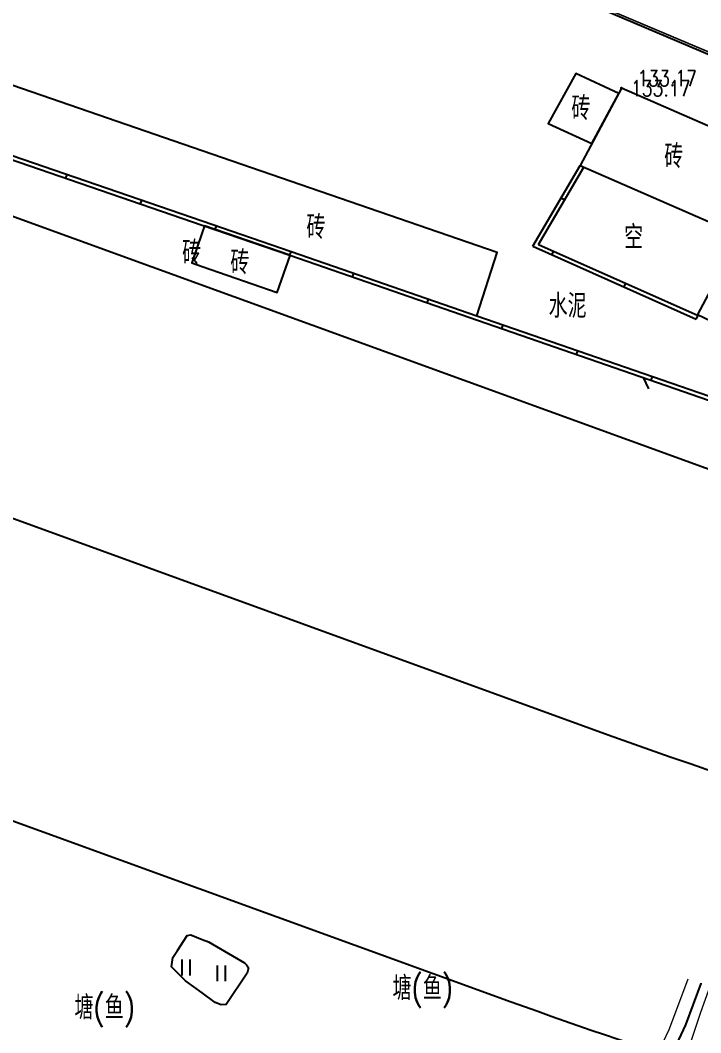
# Model space of a CAD drawing. Extents: x 529262 to 576451, y 2694391 to 2717535.
# Drawn here: x 566853.5 to 566896.6, y 2709920.3 to 2709984.5 of the extents above; entities that cross this region are included whole.
import ezdxf
from ezdxf.enums import TextEntityAlignment as Align
from ezdxf.xclip import XClip

# ---------------------------------------------------------------- set-up
doc = ezdxf.new("R2010")
doc.units = 0
doc.header["$XCLIPFRAME"] = 0
for name, color, linetype in [('a红线图', 1, 'Continuous'), ('DMTZ', 8, 'Continuous'), ('GCD', 8, 'Continuous'), ('JMD', 8, 'Continuous'), ('PP-COM', 7, 'Continuous'), ('RD-中线', 40, 'Continuous'), ('RD-红线', 7, 'Continuous'), ('ZBTZ', 8, 'Continuous'), ('ZJ', 7, 'Continuous'), ('污水管径标注_W10-', 202, 'Continuous')]:
    doc.layers.add(name, color=color, linetype=linetype)
doc.layers.add('SXSS', color=5, linetype='Continuous', lineweight=0)
doc.styles.add('HZ', font='rs.shx', dxfattribs={"width": 0.8, "bigfont": 'hztxt.shx'})
doc.linetypes.add('10421', pattern='A,2,[150,AAA.SHX,S=0.5,R=0,X=0,Y=0.5],1e-11', length=2)

# ---------------------------------------------------------------- blocks, each defined once
blk = doc.blocks.new('A$C19FD0107')
at = {"layer": 'RD-中线', "color": 8, "linetype": 'Continuous', "flags": 128}
for points in [[(-4915.644, 15741.627), (-4680.014, 15724.535, -0.06919), (-4464.529, 15678.478), (-4107.284, 15548.587, 0.074087), (-4020.642, 15530.949), (-3764.952, 15517.406)], [(-4490.734, 14139.438, 0), (-4490.29, 14139.417)], [(-3818.251, 14086.168, 0), (-3817.74, 14086.169)]]:
    blk.add_lwpolyline(points, format="xyb", dxfattribs=at)
at = {"layer": 'RD-红线', "color": 8, "linetype": 'Continuous', "flags": 128}
for points in [[(-4584.201, 15730.063, -0.039951), (-4458.379, 15695.394), (-4101.133, 15565.504, 0.074087), (-4019.69, 15548.924), (-3378.211, 15514.945)], [(-4526.249, 15679.447, -0.018669), (-4470.68, 15661.561), (-4113.435, 15531.671, 0.022546), (-4086.083, 15523.1, 0.022546)]]:
    blk.add_lwpolyline(points, format="xyb", dxfattribs=at)
blk = doc.blocks.new('gc121')
at = {"color": 8}
for p, q in [((-0.5, -1), (-0.5, 1)), ((0.5, -1), (0.5, 1))]:
    blk.add_line(p, q, dxfattribs=at)
blk = doc.blocks.new('GC200')
at = {"linetype": 'Continuous', "const_width": 0.2, "flags": 128}
blk.add_lwpolyline([(-0.1, 0, 1), (0.1, 0, 1)], format="xyb", close=True, dxfattribs=at)

msp = doc.modelspace()

# ---------------------------------------------------------------- linework, layer by layer
at = {"layer": 'a红线图', "color": 8, "linetype": 'Continuous', "lineweight": 0, "const_width": 0.1, "elevation": 1, "flags": 128}
msp.add_lwpolyline([(566696.597, 2710071.626), (566725.76, 2710055.912), (566732.088, 2710053.298), (566751.244, 2710045.851), (566769.178, 2710038.018), (566805.651, 2710021.905), (566842.329, 2710005.646), (566879.093, 2709990.054), (566915.838, 2709974.529), (566934.446, 2709965.319), (566949.35, 2709960.864), (566992.946, 2709958.837), (567025.375, 2709957.24)], dxfattribs=at)
msp.add_lwpolyline([(566696.597, 2710071.626), (566725.76, 2710055.912), (566732.088, 2710053.298), (566751.244, 2710045.851), (566769.178, 2710038.018), (566805.651, 2710021.905), (566842.329, 2710005.646), (566879.093, 2709990.054), (566915.838, 2709974.529), (566934.446, 2709965.319), (566949.35, 2709960.864), (566992.946, 2709958.837), (567025.375, 2709957.24)], dxfattribs=at)
at = {"layer": 'DMTZ', "linetype": '10421'}
for points in [[(566863.939, 2709923.595), (566863.055, 2709924.49), (566863.134, 2709925.081), (566863.428, 2709925.52), (566864.034, 2709926.469), (566864.272, 2709926.517), (566864.998, 2709926.218)], [(566863.939, 2709923.595), (566863.055, 2709924.49), (566863.134, 2709925.081), (566863.428, 2709925.52), (566864.034, 2709926.469), (566864.272, 2709926.517), (566864.998, 2709926.218)], [(566863.939, 2709923.595), (566863.055, 2709924.49), (566863.134, 2709925.081), (566863.428, 2709925.52), (566864.034, 2709926.469), (566864.272, 2709926.517), (566864.998, 2709926.218)], [(566863.939, 2709923.595), (566863.055, 2709924.49), (566863.134, 2709925.081), (566863.428, 2709925.52), (566864.034, 2709926.469), (566864.272, 2709926.517), (566864.998, 2709926.218)], [(566864.998, 2709926.218), (566865.387, 2709926.058), (566867.662, 2709924.727), (566867.806, 2709924.607), (566867.924, 2709924.418), (566867.84, 2709924.078), (566866.513, 2709922.095), (566866.189, 2709922.07), (566865.824, 2709922.227), (566864.998, 2709922.827)], [(566864.998, 2709926.218), (566865.387, 2709926.058), (566867.662, 2709924.727), (566867.806, 2709924.607), (566867.924, 2709924.418), (566867.84, 2709924.078), (566866.513, 2709922.095), (566866.189, 2709922.07), (566865.824, 2709922.227), (566864.998, 2709922.827)], [(566864.998, 2709926.218), (566865.387, 2709926.058), (566867.662, 2709924.727), (566867.806, 2709924.607), (566867.924, 2709924.418), (566867.84, 2709924.078), (566866.513, 2709922.095), (566866.189, 2709922.07), (566865.824, 2709922.227), (566864.998, 2709922.827)], [(566864.998, 2709926.218), (566865.387, 2709926.058), (566867.662, 2709924.727), (566867.806, 2709924.607), (566867.924, 2709924.418), (566867.84, 2709924.078), (566866.513, 2709922.095), (566866.189, 2709922.07), (566865.824, 2709922.227), (566864.998, 2709922.827)], [(566864.998, 2709922.827), (566863.939, 2709923.595)], [(566864.998, 2709922.827), (566863.939, 2709923.595)], [(566864.998, 2709922.827), (566863.939, 2709923.595)], [(566864.998, 2709922.827), (566863.939, 2709923.595)]]:
    msp.add_lwpolyline(points, dxfattribs=at)
at = {"layer": 'DMTZ', "linetype": '10421', "elevation": 137.466, "flags": 128}
msp.add_lwpolyline([(566896.56, 2709923.454), (566896.557, 2709923.431), (566895.587, 2709920.806), (566894.864, 2709919.213), (566893.953, 2709916.777), (566892.949, 2709911.772), (566891.535, 2709909.748), (566890.637, 2709909.045)], dxfattribs=at)
msp.add_lwpolyline([(566896.56, 2709923.454), (566896.557, 2709923.431), (566895.587, 2709920.806), (566894.864, 2709919.213), (566893.953, 2709916.777), (566892.949, 2709911.772), (566891.535, 2709909.748), (566890.637, 2709909.045)], dxfattribs=at)
at = {"layer": 'JMD', "linetype": 'Continuous'}
for p, q in [((566856.363, 2709974.459), (566856.445, 2709974.695)), ((566856.363, 2709974.459), (566856.445, 2709974.695)), ((566856.363, 2709974.459), (566856.445, 2709974.695)), ((566856.363, 2709974.459), (566856.445, 2709974.695)), ((566887.728, 2709973.219), (566887.944, 2709973.092)), ((566887.728, 2709973.219), (566887.944, 2709973.092)), ((566887.728, 2709973.219), (566887.944, 2709973.092)), ((566887.728, 2709973.219), (566887.944, 2709973.092)), ((566861.091, 2709972.831), (566861.172, 2709973.068)), ((566861.091, 2709972.831), (566861.172, 2709973.068)), ((566861.091, 2709972.831), (566861.172, 2709973.068)), ((566861.091, 2709972.831), (566861.172, 2709973.068)), ((566865.819, 2709971.204), (566865.9, 2709971.441)), ((566865.819, 2709971.204), (566865.9, 2709971.441)), ((566865.819, 2709971.204), (566865.9, 2709971.441)), ((566865.819, 2709971.204), (566865.9, 2709971.441)), ((566870.547, 2709969.577), (566870.628, 2709969.813)), ((566870.547, 2709969.577), (566870.628, 2709969.813)), ((566870.547, 2709969.577), (566870.628, 2709969.813)), ((566870.547, 2709969.577), (566870.628, 2709969.813)), ((566870.547, 2709969.577), (566870.628, 2709969.813)), ((566870.547, 2709969.577), (566870.628, 2709969.813)), ((566870.547, 2709969.577), (566870.628, 2709969.813)), ((566870.547, 2709969.577), (566870.628, 2709969.813)), ((566887.146, 2709969.612), (566887.248, 2709969.84)), ((566887.146, 2709969.612), (566887.248, 2709969.84)), ((566887.146, 2709969.612), (566887.248, 2709969.84)), ((566887.146, 2709969.612), (566887.248, 2709969.84)), ((566874.517, 2709968.202), (566874.599, 2709968.439)), ((566874.517, 2709968.202), (566874.599, 2709968.439)), ((566874.517, 2709968.202), (566874.599, 2709968.439)), ((566874.517, 2709968.202), (566874.599, 2709968.439)), ((566891.712, 2709967.575), (566891.814, 2709967.803)), ((566891.712, 2709967.575), (566891.814, 2709967.803)), ((566891.712, 2709967.575), (566891.814, 2709967.803)), ((566891.712, 2709967.575), (566891.814, 2709967.803)), ((566879.242, 2709966.566), (566879.323, 2709966.802)), ((566879.242, 2709966.566), (566879.323, 2709966.802)), ((566879.242, 2709966.566), (566879.323, 2709966.802)), ((566879.242, 2709966.566), (566879.323, 2709966.802)), ((566896.279, 2709965.538), (566896.401, 2709965.756)), ((566896.279, 2709965.538), (566896.401, 2709965.756)), ((566896.279, 2709965.538), (566896.401, 2709965.756)), ((566896.279, 2709965.538), (566896.401, 2709965.756)), ((566883.966, 2709964.93), (566884.048, 2709965.166)), ((566883.966, 2709964.93), (566884.048, 2709965.166)), ((566883.966, 2709964.93), (566884.048, 2709965.166)), ((566883.966, 2709964.93), (566884.048, 2709965.166)), ((566888.691, 2709963.294), (566888.773, 2709963.53)), ((566888.691, 2709963.294), (566888.773, 2709963.53)), ((566888.691, 2709963.294), (566888.773, 2709963.53)), ((566888.691, 2709963.294), (566888.773, 2709963.53)), ((566892.907, 2709961.834), (566893.254, 2709961.114)), ((566892.907, 2709961.834), (566893.254, 2709961.114)), ((566892.907, 2709961.834), (566893.254, 2709961.114)), ((566892.907, 2709961.834), (566893.254, 2709961.114)), ((566893.416, 2709961.658), (566893.498, 2709961.894)), ((566893.416, 2709961.658), (566893.498, 2709961.894)), ((566893.416, 2709961.658), (566893.498, 2709961.894)), ((566893.416, 2709961.658), (566893.498, 2709961.894))]:
    msp.add_line(p, q, dxfattribs=at)
at = {"layer": 'JMD', "linetype": 'Continuous', "elevation": 134.282, "flags": 128}
for points in [[(566864.998, 2709976.202), (566823.014, 2709990.717), (566821.633, 2709986.583), (566832.186, 2709983.044), (566864.998, 2709971.751)], [(566864.998, 2709976.202), (566823.014, 2709990.717), (566821.633, 2709986.583), (566832.186, 2709983.044), (566864.998, 2709971.751)], [(566864.998, 2709976.202), (566823.014, 2709990.717), (566821.633, 2709986.583), (566832.186, 2709983.044), (566864.998, 2709971.751)], [(566864.998, 2709976.202), (566823.014, 2709990.717), (566821.633, 2709986.583), (566832.186, 2709983.044), (566864.998, 2709971.751)], [(566864.998, 2709971.751), (566870.628, 2709969.813), (566882.374, 2709965.74), (566883.673, 2709969.745), (566864.998, 2709976.202)], [(566864.998, 2709971.751), (566870.628, 2709969.813), (566882.374, 2709965.74), (566883.673, 2709969.745), (566864.998, 2709976.202)], [(566864.998, 2709971.751), (566870.628, 2709969.813), (566882.374, 2709965.74), (566883.673, 2709969.745), (566864.998, 2709976.202)], [(566864.998, 2709971.751), (566870.628, 2709969.813), (566882.374, 2709965.74), (566883.673, 2709969.745), (566864.998, 2709976.202)]]:
    msp.add_lwpolyline(points, dxfattribs=at)
at = {"layer": 'JMD', "linetype": 'Continuous', "flags": 128}
for points in [[(566832.186, 2709983.044), (566832.186, 2709983.044), (566864.998, 2709971.751)], [(566832.186, 2709983.044), (566832.186, 2709983.044), (566864.998, 2709971.751)], [(566832.186, 2709983.044), (566832.186, 2709983.044), (566864.998, 2709971.751)], [(566832.186, 2709983.044), (566832.186, 2709983.044), (566864.998, 2709971.751)], [(566832.105, 2709982.808), (566864.998, 2709971.487)], [(566832.105, 2709982.808), (566864.998, 2709971.487)], [(566832.105, 2709982.808), (566864.998, 2709971.487)], [(566832.105, 2709982.808), (566864.998, 2709971.487)], [(566885.935, 2709970.152), (566888.924, 2709975.263)], [(566885.935, 2709970.152), (566888.924, 2709975.263)], [(566885.935, 2709970.152), (566888.924, 2709975.263)], [(566885.935, 2709970.152), (566888.924, 2709975.263)], [(566886.291, 2709970.267), (566889.154, 2709975.162)], [(566886.291, 2709970.267), (566889.154, 2709975.162)], [(566886.291, 2709970.267), (566889.154, 2709975.162)], [(566886.291, 2709970.267), (566889.154, 2709975.162)], [(566864.998, 2709971.751), (566870.628, 2709969.813)], [(566864.998, 2709971.751), (566870.628, 2709969.813)], [(566864.998, 2709971.751), (566870.628, 2709969.813)], [(566864.998, 2709971.751), (566870.628, 2709969.813)], [(566864.998, 2709971.487), (566870.547, 2709969.577)], [(566864.998, 2709971.487), (566870.547, 2709969.577)], [(566864.998, 2709971.487), (566870.547, 2709969.577)], [(566864.998, 2709971.487), (566870.547, 2709969.577)], [(566864.998, 2709968.864), (566869.744, 2709967.22), (566870.559, 2709969.573), (566870.547, 2709969.577), (566865.139, 2709971.438), (566864.998, 2709971.03)], [(566864.998, 2709968.864), (566869.744, 2709967.22), (566870.559, 2709969.573), (566870.547, 2709969.577), (566865.139, 2709971.438), (566864.998, 2709971.03)], [(566864.998, 2709968.864), (566869.744, 2709967.22), (566870.559, 2709969.573), (566870.547, 2709969.577), (566865.139, 2709971.438), (566864.998, 2709971.03)], [(566864.998, 2709968.864), (566869.744, 2709967.22), (566870.559, 2709969.573), (566870.547, 2709969.577), (566865.139, 2709971.438), (566864.998, 2709971.03)], [(566864.998, 2709971.03), (566864.328, 2709969.096), (566864.998, 2709968.864)], [(566864.998, 2709971.03), (566864.328, 2709969.096), (566864.998, 2709968.864)], [(566864.998, 2709971.03), (566864.328, 2709969.096), (566864.998, 2709968.864)], [(566864.998, 2709971.03), (566864.328, 2709969.096), (566864.998, 2709968.864)], [(566885.935, 2709970.152), (566896.279, 2709965.538)], [(566885.935, 2709970.152), (566896.279, 2709965.538)], [(566885.935, 2709970.152), (566896.279, 2709965.538)], [(566885.935, 2709970.152), (566896.279, 2709965.538)], [(566886.291, 2709970.267), (566896.401, 2709965.756)], [(566886.291, 2709970.267), (566896.401, 2709965.756)], [(566886.291, 2709970.267), (566896.401, 2709965.756)], [(566886.291, 2709970.267), (566896.401, 2709965.756)], [(566870.547, 2709969.577), (566898.141, 2709960.022)], [(566870.547, 2709969.577), (566898.141, 2709960.022)], [(566870.547, 2709969.577), (566898.141, 2709960.022)], [(566870.547, 2709969.577), (566898.141, 2709960.022)], [(566882.375, 2709965.746), (566898.222, 2709960.258)], [(566882.375, 2709965.746), (566898.222, 2709960.258)], [(566882.375, 2709965.746), (566898.222, 2709960.258)], [(566882.375, 2709965.746), (566898.222, 2709960.258)]]:
    msp.add_lwpolyline(points, dxfattribs=at)
for points, elevation in [([(566891.364, 2709979.834), (566888.648, 2709981.103), (566886.908, 2709977.931), (566889.671, 2709976.662)], 133.234), ([(566891.364, 2709979.834), (566888.648, 2709981.103), (566886.908, 2709977.931), (566889.671, 2709976.662)], 133.234), ([(566891.364, 2709979.834), (566888.648, 2709981.103), (566886.908, 2709977.931), (566889.671, 2709976.662)], 133.234), ([(566891.364, 2709979.834), (566888.648, 2709981.103), (566886.908, 2709977.931), (566889.671, 2709976.662)], 133.234), ([(566899.041, 2709970.85), (566901.649, 2709975.749), (566891.538, 2709980.159), (566888.924, 2709975.263)], 133.096), ([(566899.041, 2709970.85), (566901.649, 2709975.749), (566891.538, 2709980.159), (566888.924, 2709975.263)], 133.096), ([(566899.041, 2709970.85), (566901.649, 2709975.749), (566891.538, 2709980.159), (566888.924, 2709975.263)], 133.096), ([(566899.041, 2709970.85), (566901.649, 2709975.749), (566891.538, 2709980.159), (566888.924, 2709975.263)], 133.096), ([(566905.574, 2709973.784), (566901.649, 2709975.749), (566896.361, 2709965.815), (566900.306, 2709963.94)], 133.123), ([(566905.574, 2709973.784), (566901.649, 2709975.749), (566896.361, 2709965.815), (566900.306, 2709963.94)], 133.123), ([(566905.574, 2709973.784), (566901.649, 2709975.749), (566896.361, 2709965.815), (566900.306, 2709963.94)], 133.123), ([(566905.574, 2709973.784), (566901.649, 2709975.749), (566896.361, 2709965.815), (566900.306, 2709963.94)], 133.123)]:
    msp.add_lwpolyline(points, close=True, dxfattribs=dict(at, elevation=elevation))
at = {"layer": 'SXSS', "color": 8, "linetype": '10421', "elevation": 133.659, "flags": 128}
msp.add_lwpolyline([(566868.601, 2709910.462), (566873.047, 2709912.477), (566876.546, 2709913.876), (566877.062, 2709913.871), (566877.565, 2709913.656), (566878.066, 2709911.987), (566882.207, 2709909.758), (566883.207, 2709909.194), (566885.225, 2709909.495), (566887.814, 2709909.957), (566889.869, 2709910.677), (566892.175, 2709912.179), (566893.304, 2709917.825), (566894.566, 2709920.514), (566895.739, 2709923.653), (566895.759, 2709923.726)], dxfattribs=at)
msp.add_lwpolyline([(566868.601, 2709910.462), (566873.047, 2709912.477), (566876.546, 2709913.876), (566877.062, 2709913.871), (566877.565, 2709913.656), (566878.066, 2709911.987), (566882.207, 2709909.758), (566883.207, 2709909.194), (566885.225, 2709909.495), (566887.814, 2709909.957), (566889.869, 2709910.677), (566892.175, 2709912.179), (566893.304, 2709917.825), (566894.566, 2709920.514), (566895.739, 2709923.653), (566895.759, 2709923.726)], dxfattribs=at)
at = {"layer": 'SXSS', "color": 8, "linetype": 'Continuous', "elevation": 137.466, "flags": 128}
msp.add_lwpolyline([(566895.622, 2709918.762), (566896.561, 2709921.619), (566897.156, 2709923.251)], dxfattribs=at)
msp.add_lwpolyline([(566895.622, 2709918.762), (566896.561, 2709921.619), (566897.156, 2709923.251)], dxfattribs=at)
at = {"layer": '污水管径标注_W10-'}
msp.add_lwpolyline([(566851.332, 2710001.921), (566860.805, 2709997.779), (566869.692, 2709993.991), (566888.091, 2709986.149), (566906.49, 2709978.308), (566916.921, 2709973.862), (566924.612, 2709969.88), (566933.794, 2709965.127), (566943.086, 2709962.483), (566949.736, 2709960.59), (566962.809, 2709960.024), (566982.791, 2709959.158), (567002.772, 2709958.291), (567025.47, 2709957.308)], dxfattribs=at)

# ---------------------------------------------------------------- block references
at = {"layer": 'GCD', "linetype": 'Continuous'}
ref = msp.add_blockref('GC200', (566891.538, 2709980.159, 133.169), dxfattribs=dict(at, xscale=0.5, yscale=0.5, zscale=0.5))
ref.add_attrib('height', '133.17', dxfattribs={"linetype": 'Continuous', "height": 1, "style": 'HZ', "width": 0.8}).set_placement((566892.138, 2709980.159, 133.169), align=Align.MIDDLE_LEFT)
ref = msp.add_blockref('GC200', (566891.538, 2709980.159, 133.169), dxfattribs=dict(at, xscale=0.5, yscale=0.5, zscale=0.5))
ref.add_attrib('height', '133.17', dxfattribs={"linetype": 'Continuous', "height": 1, "style": 'HZ', "width": 0.8}).set_placement((566892.138, 2709980.159, 133.169), align=Align.MIDDLE_LEFT)
at = {"layer": 'PP-COM'}
ref = msp.add_blockref('A$C19FD0107', (570997.993, 2694390.603), dxfattribs=at)
XClip(ref).set_block_clipping_path([(-9366.4383134884, 14428.6043910822), (-3328.4480743363, 17452.7484863754)])
at = {"layer": 'ZBTZ', "linetype": 'Continuous', "xscale": 0.5, "yscale": 0.5, "zscale": 0.5}
for p in [(566863.979, 2709924.442), (566863.979, 2709924.442), (566863.979, 2709924.442), (566863.979, 2709924.442), (566866.213, 2709924.073), (566866.213, 2709924.073), (566866.213, 2709924.073), (566866.213, 2709924.073)]:
    msp.add_blockref('gc121', p, dxfattribs=at)

# ---------------------------------------------------------------- texts
at = {"layer": 'GCD', "linetype": 'Continuous', "style": 'HZ', "width": 0.8}
msp.add_text('133.17', height=1, dxfattribs=at).set_placement((566894.435, 2709980.798), align=Align.MIDDLE)
msp.add_text('133.17', height=1, dxfattribs=at).set_placement((566894.435, 2709980.798), align=Align.MIDDLE)
at = {"layer": 'JMD', "linetype": 'Continuous', "style": 'HZ', "width": 0.8}
for p in [(566889.571, 2709978.895), (566889.571, 2709978.895), (566889.571, 2709978.895), (566889.571, 2709978.895), (566895.45, 2709975.845), (566895.45, 2709975.845), (566895.45, 2709975.845), (566895.45, 2709975.845), (566872.798, 2709971.358), (566872.798, 2709971.358), (566872.798, 2709971.358), (566872.798, 2709971.358), (566864.924, 2709969.743), (566864.924, 2709969.743), (566864.924, 2709969.743), (566864.924, 2709969.743), (566867.976, 2709969.127), (566867.976, 2709969.127), (566867.976, 2709969.127), (566867.976, 2709969.127)]:
    msp.add_text('砖', height=1.5, dxfattribs=at).set_placement(p, align=Align.MIDDLE_RIGHT)
at = {"layer": 'SXSS', "color": 8, "linetype": '10421', "style": 'HZ', "width": 0.8}
for p in [(566878.966, 2709923.023), (566878.966, 2709923.023), (566878.966, 2709923.023), (566878.966, 2709923.023), (566858.823, 2709921.798), (566858.823, 2709921.798), (566858.823, 2709921.798), (566858.823, 2709921.798)]:
    msp.add_text('塘(鱼)', height=1.5, dxfattribs=at).set_placement(p, align=Align.MIDDLE)
at = {"layer": 'ZJ', "color": 8, "linetype": 'Continuous', "style": 'HZ', "width": 0.8}
for s, p in [('空', (566892.307, 2709970.808)), ('空', (566892.307, 2709970.808)), ('空', (566892.307, 2709970.808)), ('空', (566892.307, 2709970.808)), ('水泥', (566888.129, 2709966.442)), ('水泥', (566888.129, 2709966.442)), ('水泥', (566888.129, 2709966.442)), ('水泥', (566888.129, 2709966.442))]:
    msp.add_text(s, height=1.5, dxfattribs=at).set_placement(p, align=Align.MIDDLE)

doc.saveas('drawing.dxf')
